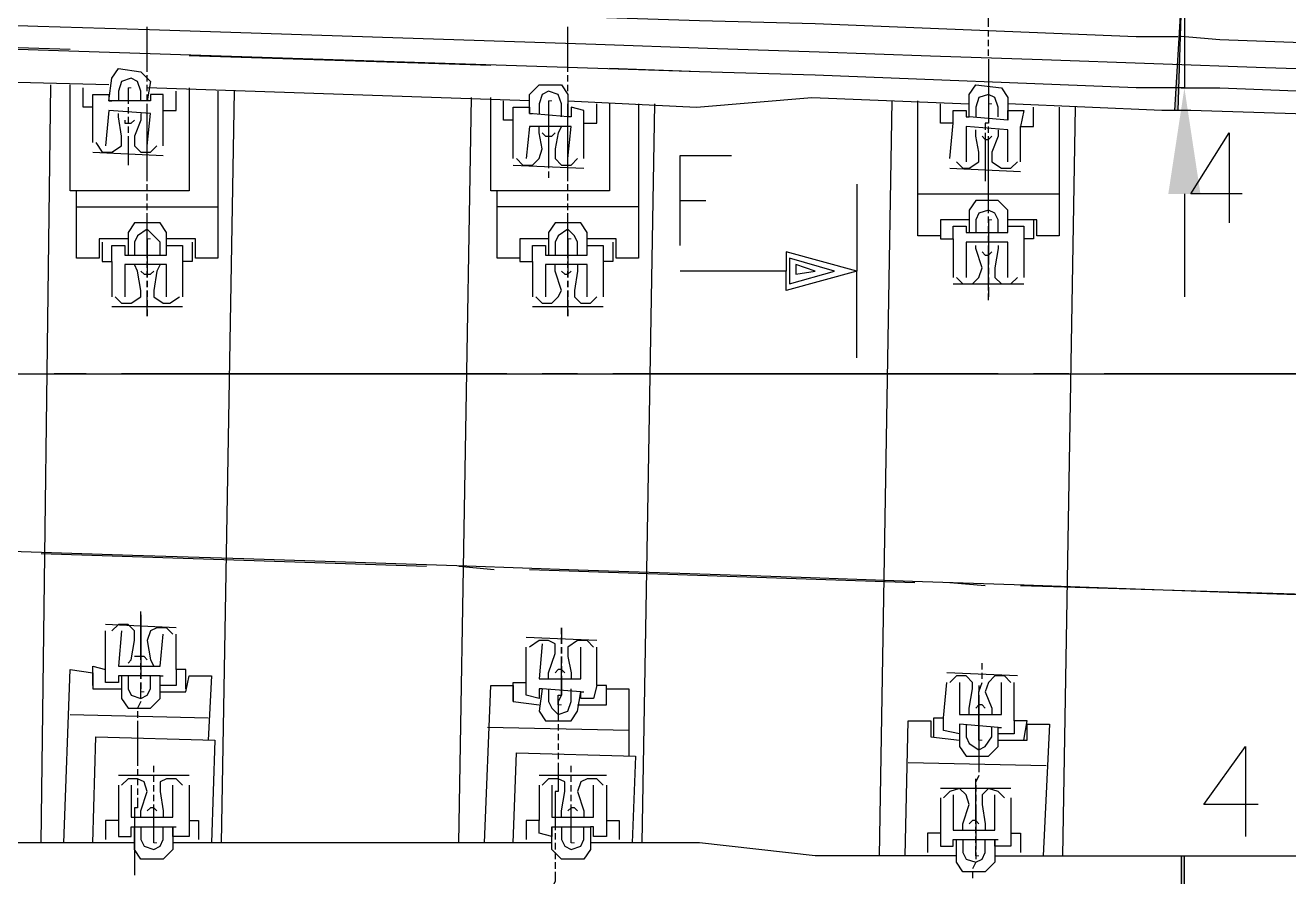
# Model space of a CAD drawing. Header units: millimetres. Extents: x -45 to 90, y -17 to 16.
# Drawn here: x 15.128 to 16.931, y -0.717 to 0.497 of the extents above; entities that cross this region are included whole.
import ezdxf

# ---------------------------------------------------------------- set-up
doc = ezdxf.new("R2010")
doc.units = ezdxf.units.MM
doc.layers.add('PDF_Geometry', color=7, linetype='Continuous')
doc.layers.add('PDF_Solid Fills', color=7, linetype='Continuous')

msp = doc.modelspace()

# ---------------------------------------------------------------- linework, layer by layer
at = {"color": 2}
for q in [(53.4325, 0), (42.783, 0)]:
    msp.add_line((0, 0), q, dxfattribs=at)
for radius in [500.8082, 500.0582]:
    msp.add_arc((-0.8299, -500.0575), radius, 85.235272, 89.904911, dxfattribs=at)
at = {"layer": 'PDF_Geometry', "lineweight": 25}
for points in [[(16.0903, 0.4309), (14.5408, 0.4815), (12.9501, 0.5272), (10.6122, 0.5868), (8.2789, 0.6326), (7.683, 0.6464), (3.9882, 0.6922), (0.298, 0.7151), (0.1971, 0.7151), (-0.0046, 0.7151), (0.1971, 0.7151), (7.683, 0.7151), (8.2789, 0.706), (10.6168, 0.6601), (12.9501, 0.6005), (14.5408, 0.5547), (16.0903, 0.5043), (16.2553, 0.4997), (16.7137, 0.4815), (16.7733, 0.4815)], [(16.7825, 0.7151), (16.7825, 0.408), (16.7733, 0.408), (16.7137, 0.408), (16.2553, 0.4263), (16.0903, 0.4309), (15.9619, 0.4355)], [(16.5028, 0.4951), (16.5028, 0.5088), (16.5028, 0.5226), (16.5028, 0.5363), (16.5028, 0.5501), (16.5028, 0.5638), (16.5028, 0.5776), (16.5028, 0.5914), (16.5028, 0.6051)], [(16.4799, 0.5409), (16.4799, 0.5363), (16.7779, 0.5272), (16.7779, 0.5134), (16.7779, 0.5272), (16.7733, 0.3759), (16.7687, 0.3759), (16.7779, 0.5272), (17.0438, 0.518)], [(15.3018, 0.4309), (15.3018, 0.4401), (15.3018, 0.4447), (15.3018, 0.4538), (15.3018, 0.4584), (15.3018, 0.4676), (15.3018, 0.4722), (15.3018, 0.4815), (15.3018, 0.4859), (15.3018, 0.4951)], [(15.9023, 0.4309), (15.9023, 0.4401), (15.9023, 0.4447), (15.9023, 0.4538), (15.9023, 0.4584), (15.9023, 0.4676), (15.9023, 0.4722), (15.9023, 0.4815), (15.9023, 0.4859), (15.9023, 0.4951)], [(16.5028, 0.4815), (16.5028, 0.4905)], [(15.1918, 0.463), (14.7609, 0.4767)], [(16.5028, 0.4676), (16.5028, 0.4767)], [(16.7779, 0.408), (16.8329, 0.408), (18.5932, 0.3392), (18.5978, 0.4126), (16.8329, 0.4767), (16.7779, 0.4815)], [(15.7923, 0.4401), (15.3614, 0.4538)], [(16.5028, 0.4538), (16.5028, 0.463)], [(15.3247, 0.3759), (15.3247, 0.3988), (15.3064, 0.3988), (15.3064, 0.3897), (15.3018, 0.3897), (15.2468, 0.3897), (15.2514, 0.4217), (15.2605, 0.4355), (15.2926, 0.4309), (15.3064, 0.4172), (15.3018, 0.3897), (15.3018, 0.3988)], [(16.5028, 0.4492), (16.5028, 0.4401), (16.5028, 0.4355), (16.5028, 0.4263), (16.5028, 0.4217), (16.5028, 0.4126), (16.5028, 0.408), (16.5028, 0.3988), (16.5028, 0.3942), (16.5028, 0.3851), (16.5028, 0.3759)], [(15.2468, 0.4126), (14.7059, 0.4263)], [(15.2926, 0.3897), (15.2926, 0.4034), (15.288, 0.4172), (15.2789, 0.4217), (15.2651, 0.4172), (15.2605, 0.4034), (15.2605, 0.3897)], [(15.3018, 0.4172), (15.3018, 0.4263)], [(15.9023, 0.4172), (15.9023, 0.4263)], [(16.7137, 0.408), (16.2553, 0.4263)], [(15.1505, -0.6693), (15.1643, 0.4126)], [(15.3614, 0.408), (15.3614, 0.2613), (15.1918, 0.2613), (15.1918, 0.4126)], [(15.2239, 0.3301), (15.2239, 0.3805), (15.2101, 0.3805), (15.2101, 0.408)], [(15.2239, 0.3805), (15.2239, 0.3988), (15.2468, 0.3988), (15.2468, 0.3897), (15.2514, 0.3897)], [(15.2743, 0.408), (15.2743, 0.3988), (15.2743, 0.3942), (15.2743, 0.3851)], [(15.3018, 0.4034), (15.3018, 0.4126)], [(15.8473, 0.3897), (15.3018, 0.408)], [(15.3247, 0.3255), (15.3247, 0.3759), (15.343, 0.3759), (15.343, 0.4034)], [(15.4026, 0.4034), (15.4026, 0.165), (15.3706, 0.165), (15.3706, 0.1925), (15.3293, 0.1925)], [(15.4256, 0.4034), (15.4072, -0.6693)], [(15.9252, 0.3576), (15.9252, 0.3759), (15.9069, 0.3805), (15.9069, 0.3669), (15.9023, 0.3669), (15.8473, 0.3713), (15.8473, 0.3988), (15.8611, 0.4126), (15.8931, 0.4126), (15.9023, 0.3988), (15.9023, 0.3669)], [(15.8931, 0.3669), (15.8931, 0.3851), (15.8886, 0.3988), (15.8748, 0.4034), (15.8656, 0.3988), (15.8611, 0.3851), (15.8611, 0.3713)], [(15.9023, 0.4034), (15.9023, 0.4126)], [(15.9023, 0.3988), (15.9023, 0.3897), (16.0857, 0.3805), (16.2507, 0.3942), (16.4753, 0.3851)], [(16.4524, 0.3576), (16.4524, 0.3759), (16.4707, 0.3759), (16.4707, 0.3669), (16.4753, 0.3669), (16.4753, 0.3988), (16.4845, 0.4126), (16.5212, 0.408), (16.5303, 0.3942), (16.5303, 0.3621), (16.5303, 0.3759), (16.5533, 0.3759), (16.5487, 0.353)], [(16.5166, 0.3669), (16.5166, 0.3805), (16.512, 0.3942), (16.5028, 0.3988), (16.4891, 0.3942), (16.4845, 0.3805), (16.4845, 0.3669)], [(15.2743, 0.3805), (15.2743, 0.3713)], [(15.3018, 0.275), (15.3018, 0.2888), (15.3018, 0.3026), (15.3018, 0.3163), (15.3018, 0.3301), (15.3018, 0.3438), (15.3018, 0.3576), (15.3018, 0.3713), (15.3018, 0.3851)], [(15.7464, -0.6693), (15.7648, 0.3942)], [(15.9619, 0.3851), (15.9619, 0.2613), (15.7923, 0.2613), (15.7923, 0.3942)], [(15.8244, 0.3071), (15.8244, 0.3621), (15.8106, 0.3621), (15.8106, 0.3897)], [(15.8244, 0.3621), (15.8244, 0.3805), (15.8473, 0.3805), (15.8473, 0.3713), (15.8519, 0.3713)], [(15.8748, 0.3897), (15.8748, 0.3759), (15.8748, 0.3621), (15.8748, 0.3484), (15.8748, 0.3346), (15.8748, 0.3209), (15.8748, 0.3071), (15.8748, 0.2934)], [(15.9023, 0.275), (15.9023, 0.2888), (15.9023, 0.3026), (15.9023, 0.3163), (15.9023, 0.3301), (15.9023, 0.3438), (15.9023, 0.3576), (15.9023, 0.3713), (15.9023, 0.3851)], [(15.9252, 0.3071), (15.9252, 0.3576), (15.9436, 0.3576), (15.9436, 0.3851)], [(16.0032, 0.3851), (16.0032, 0.165), (15.9711, 0.165), (15.9711, 0.1925), (15.9298, 0.1925)], [(16.0261, 0.3851), (16.0077, -0.6693)], [(16.347, -0.6876), (16.3653, 0.3897)], [(16.4753, 0.22), (16.4341, 0.22), (16.4341, 0.1971), (16.402, 0.1971), (16.402, 0.3897)], [(16.4478, 0.3071), (16.4524, 0.3576), (16.4341, 0.3576), (16.4341, 0.3851)], [(16.5028, 0.3805), (16.5028, 0.3713), (16.5028, 0.3621)], [(16.7687, 0.3759), (16.7504, 0.3759), (16.5303, 0.3851)], [(16.6037, 0.3805), (16.6037, 0.1971), (16.5716, 0.1971), (16.5716, 0.22), (16.5303, 0.22)], [(16.5487, 0.3026), (16.5487, 0.353), (16.567, 0.353), (16.567, 0.3805)], [(16.6266, 0.3805), (16.6083, -0.6876)], [(15.2284, 0.3301), (15.2376, 0.3163), (15.2514, 0.3163), (15.2651, 0.3255), (15.2651, 0.3392), (15.2605, 0.3669), (15.2605, 0.3713)], [(15.3018, 0.3255), (15.3064, 0.3713), (15.2468, 0.3759), (15.2422, 0.3255)], [(15.2697, 0.3621), (15.2697, 0.3576), (15.2789, 0.3576), (15.2835, 0.3621)], [(15.2743, 0.3669), (15.2743, 0.3576)], [(15.2926, 0.3713), (15.2926, 0.3621), (15.2835, 0.3392), (15.2835, 0.3255), (15.2926, 0.3163), (15.3064, 0.3163), (15.3155, 0.3255)], [(16.5303, 0.3621), (16.4753, 0.3669)], [(16.5028, 0.3669), (16.5028, 0.3576), (16.4982, 0.3576), (16.4982, 0.3484)], [(17.0758, 0.3669), (16.7916, 0.3759), (16.7733, 0.3759)], [(15.2743, 0.353), (15.2743, 0.3438)], [(15.829, 0.3071), (15.8381, 0.298), (15.8519, 0.298), (15.8611, 0.3071), (15.8656, 0.3209), (15.8611, 0.3438), (15.8611, 0.353)], [(15.9023, 0.3071), (15.9069, 0.353), (15.8473, 0.353), (15.8427, 0.3071)], [(15.8656, 0.3438), (15.8702, 0.3392), (15.8794, 0.3392), (15.884, 0.3438)], [(15.8931, 0.353), (15.8886, 0.3438), (15.884, 0.3209), (15.884, 0.3071), (15.8931, 0.298), (15.9069, 0.298), (15.9161, 0.3071)], [(16.457, 0.3026), (16.4662, 0.2934), (16.4753, 0.2934), (16.4891, 0.3026), (16.4891, 0.3163), (16.4845, 0.3392), (16.4845, 0.3484)], [(16.5303, 0.3026), (16.5303, 0.3484), (16.4707, 0.353), (16.4707, 0.3026)], [(16.4982, 0.3438), (16.4982, 0.3301), (16.4982, 0.3163), (16.4982, 0.3026), (16.4982, 0.2888), (16.4982, 0.275)], [(16.5028, 0.3438), (16.5028, 0.353)], [(16.5166, 0.3484), (16.5166, 0.3392), (16.5074, 0.3163), (16.5074, 0.3026), (16.5212, 0.2934), (16.5349, 0.2934), (16.5441, 0.3026)], [(16.865, 0.2567), (16.7916, 0.2567), (16.8466, 0.3438), (16.8466, 0.2155)], [(15.2743, 0.3392), (15.2743, 0.3255), (15.2743, 0.3117), (15.2743, 0.298)], [(16.4937, 0.3392), (16.4982, 0.3346), (16.5028, 0.3346), (16.5074, 0.3392)], [(16.5028, 0.2292), (16.5028, 0.243), (16.5028, 0.2567), (16.5028, 0.2705), (16.5028, 0.2842), (16.5028, 0.298), (16.5028, 0.3117), (16.5028, 0.3255), (16.5028, 0.3392)], [(15.2239, 0.3163), (15.3247, 0.3117)], [(16.0628, 0.1834), (16.0628, 0.3117), (16.1361, 0.3117)], [(15.8244, 0.298), (15.9252, 0.2934)], [(15.8748, 0.2888), (15.8748, 0.2796)], [(16.4478, 0.2934), (16.5487, 0.2888)], [(15.2743, 0.1925), (15.233, 0.1925), (15.233, 0.165), (15.2009, 0.165), (15.2009, 0.2613)], [(15.3018, 0.2613), (15.3018, 0.2705)], [(15.3018, 0.2475), (15.3018, 0.2567)], [(15.8748, 0.1925), (15.8335, 0.1925), (15.8335, 0.165), (15.8015, 0.165), (15.8015, 0.2613)], [(15.9023, 0.2613), (15.9023, 0.2705)], [(15.9023, 0.2475), (15.9023, 0.2567)], [(16.3149, 0.2705), (16.3149, 0.1467), (16.214, 0.1192), (16.214, 0.1467), (16.0628, 0.1467)], [(16.402, 0.2567), (16.6037, 0.2567)], [(16.7825, 0.2567), (16.7825, 0.11)], [(15.2009, 0.2384), (15.4026, 0.2384)], [(15.3018, 0.2338), (15.3018, 0.243)], [(16.0032, 0.2384), (15.8015, 0.2384)], [(15.9023, 0.2338), (15.9023, 0.243)], [(16.0628, 0.2475), (16.0994, 0.2475)], [(15.3018, 0.165), (15.3018, 0.1742), (15.3018, 0.1788), (15.3018, 0.1879), (15.3018, 0.1925), (15.3018, 0.2017), (15.3018, 0.2063), (15.3018, 0.2155), (15.3018, 0.22), (15.3018, 0.2292)], [(15.9023, 0.165), (15.9023, 0.1742), (15.9023, 0.1788), (15.9023, 0.1879), (15.9023, 0.1925), (15.9023, 0.2017), (15.9023, 0.2063), (15.9023, 0.2155), (15.9023, 0.22), (15.9023, 0.2292)], [(16.4341, 0.22), (16.4341, 0.1925), (16.4524, 0.1925), (16.4524, 0.1377)], [(16.5166, 0.2017), (16.5166, 0.22), (16.512, 0.2292), (16.5028, 0.2338), (16.4891, 0.2292), (16.4845, 0.22), (16.4845, 0.2017)], [(16.5028, 0.2155), (16.5028, 0.2246)], [(16.5028, 0.22), (16.5028, 0.2109), (16.5028, 0.2063), (16.5028, 0.1971), (16.5028, 0.1925), (16.5028, 0.1834), (16.5028, 0.1788), (16.5028, 0.1696), (16.5028, 0.165), (16.5028, 0.1559)], [(16.567, 0.22), (16.567, 0.1925), (16.5533, 0.1925), (16.5533, 0.1377)], [(15.3201, 0.1696), (15.3201, 0.1879), (15.311, 0.1971), (15.3018, 0.2063), (15.288, 0.1971), (15.2835, 0.1879), (15.2835, 0.1696)], [(15.9161, 0.1696), (15.9161, 0.1879), (15.9115, 0.1971), (15.9023, 0.2063), (15.8886, 0.1971), (15.884, 0.1879), (15.884, 0.1696)], [(16.4524, 0.1925), (16.4524, 0.2109), (16.4707, 0.2109), (16.4707, 0.2017), (16.4753, 0.2017)], [(16.5028, 0.2017), (16.5028, 0.2109)], [(16.5303, 0.2017), (16.5303, 0.2109), (16.5533, 0.2109), (16.5533, 0.1925)], [(15.2376, 0.1879), (15.2376, 0.1604), (15.2514, 0.1604), (15.2514, 0.11)], [(15.2514, 0.1604), (15.2514, 0.1834), (15.2697, 0.1834), (15.2697, 0.1696), (15.2743, 0.1696)], [(15.3018, 0.1925), (15.3018, 0.1788), (15.3018, 0.165), (15.3018, 0.1513), (15.3018, 0.1377), (15.3018, 0.1467)], [(15.3293, 0.1696), (15.3293, 0.1834), (15.3522, 0.1834), (15.3522, 0.1604)], [(15.366, 0.1879), (15.366, 0.1604), (15.3522, 0.1604), (15.3522, 0.11)], [(15.8335, 0.1879), (15.8335, 0.1604), (15.8519, 0.1604), (15.8519, 0.11)], [(15.8519, 0.1604), (15.8519, 0.1834), (15.8702, 0.1834), (15.8702, 0.1696), (15.8748, 0.1696)], [(15.9023, 0.1925), (15.9023, 0.1788), (15.9023, 0.165), (15.9023, 0.1513), (15.9023, 0.1377), (15.9023, 0.1467)], [(15.9298, 0.1696), (15.9298, 0.1834), (15.9527, 0.1834), (15.9527, 0.1604)], [(15.9665, 0.1879), (15.9665, 0.1604), (15.9527, 0.1604), (15.9527, 0.11)], [(16.457, 0.1377), (16.4662, 0.1284), (16.4799, 0.1284), (16.4891, 0.1377), (16.4937, 0.1513), (16.4845, 0.1788), (16.4845, 0.1834)], [(16.5303, 0.1377), (16.5303, 0.1879), (16.4707, 0.1879), (16.4707, 0.1377)], [(16.5028, 0.1879), (16.5028, 0.1971)], [(16.5028, 0.1192), (16.5028, 0.1284), (16.5028, 0.1329), (16.5028, 0.1421), (16.5028, 0.1467), (16.5028, 0.1559), (16.5028, 0.1604), (16.5028, 0.1696), (16.5028, 0.1742), (16.5028, 0.1834)], [(16.5166, 0.1834), (16.5166, 0.1788), (16.512, 0.1513), (16.512, 0.1377), (16.5212, 0.1284), (16.5349, 0.1284), (16.5441, 0.1377)], [(16.3149, 0.0231), (16.3149, 0.1467), (16.214, 0.1742), (16.214, 0.1467)], [(16.4937, 0.1742), (16.4982, 0.1696), (16.5028, 0.1696), (16.5074, 0.1742)], [(15.2559, 0.11), (15.2651, 0.1009), (15.2789, 0.1009), (15.2926, 0.11), (15.2926, 0.1192), (15.288, 0.1467), (15.2835, 0.1559)], [(15.3293, 0.11), (15.3293, 0.1559), (15.2697, 0.1559), (15.2697, 0.11)], [(15.2926, 0.1467), (15.2972, 0.1421), (15.3064, 0.1421), (15.311, 0.1467)], [(15.3018, 0.1513), (15.3018, 0.1604)], [(15.3201, 0.1559), (15.3155, 0.1467), (15.311, 0.1192), (15.311, 0.11), (15.3247, 0.1009), (15.3339, 0.1009), (15.3476, 0.11)], [(15.8565, 0.11), (15.8656, 0.1009), (15.8794, 0.1009), (15.8886, 0.11), (15.8931, 0.1192), (15.884, 0.1467), (15.884, 0.1559)], [(15.9298, 0.11), (15.9298, 0.1559), (15.8702, 0.1559), (15.8702, 0.11)], [(15.8931, 0.1467), (15.8977, 0.1421), (15.9023, 0.1421), (15.9069, 0.1467)], [(15.9023, 0.1513), (15.9023, 0.1604)], [(15.9161, 0.1559), (15.9161, 0.1467), (15.9115, 0.1192), (15.9115, 0.11), (15.9206, 0.1009), (15.9344, 0.1009), (15.9436, 0.11)], [(16.5028, 0.1513), (16.5028, 0.1421)], [(16.4524, 0.1284), (16.5533, 0.1284)], [(16.5028, 0.1377), (16.5028, 0.1284)], [(15.3018, 0.0917), (15.3018, 0.0825), (15.3018, 0.0917), (15.3018, 0.1054), (15.3018, 0.1192), (15.3018, 0.11)], [(15.9023, 0.0917), (15.9023, 0.0825), (15.9023, 0.0917), (15.9023, 0.1054), (15.9023, 0.1192), (15.9023, 0.11)], [(16.5028, 0.1238), (16.5028, 0.11)], [(16.5028, 0.1054), (16.5028, 0.1146)], [(15.2514, 0.0963), (15.3522, 0.0963)], [(15.3018, 0.1054), (15.3018, 0.0963)], [(15.8519, 0.0963), (15.9527, 0.0963)], [(15.9023, 0.1054), (15.9023, 0.0963)], [(15.2147, 0), (15.1689, 0)], [(15.8152, 0), (15.2651, 0)], [(15.9161, 0), (15.8656, 0)], [(16.5166, 0), (15.9665, 0)], [(16.6174, 0), (16.567, 0)], [(17.218, 0), (16.6679, 0)], [(15.7006, -0.275), (15.1505, -0.2567)], [(15.7969, -0.2796), (15.7464, -0.275)], [(16.3974, -0.298), (15.8473, -0.2796)], [(16.4982, -0.3026), (16.4478, -0.298)], [(17.0988, -0.3207), (17.0025, -0.3163), (16.5487, -0.3026)], [(15.2926, -0.408), (15.2926, -0.3988), (15.2926, -0.3942), (15.2926, -0.3851), (15.2926, -0.3805), (15.2926, -0.3713), (15.2926, -0.3667), (15.2926, -0.3576), (15.2926, -0.353), (15.2926, -0.3392)], [(15.343, -0.3621), (15.2422, -0.3576)], [(15.2743, -0.4126), (15.2789, -0.408), (15.2835, -0.3805), (15.2835, -0.3667), (15.2743, -0.3576), (15.2605, -0.3576), (15.2514, -0.3667)], [(15.2926, -0.3438), (15.2926, -0.353), (15.2926, -0.3667), (15.2926, -0.3805), (15.2926, -0.3942), (15.2926, -0.408), (15.2926, -0.4217), (15.2926, -0.4353), (15.2926, -0.4263)], [(15.2239, -0.4447), (15.2239, -0.4172), (15.2422, -0.4217), (15.2422, -0.3667)], [(15.2651, -0.3667), (15.2605, -0.4172), (15.3201, -0.4172), (15.3247, -0.3713)], [(15.3385, -0.3713), (15.3293, -0.3621), (15.3155, -0.3621), (15.3064, -0.3667), (15.3018, -0.3805), (15.3064, -0.408), (15.311, -0.4172)], [(15.3568, -0.4492), (15.3568, -0.4217), (15.343, -0.4217), (15.343, -0.3713)], [(15.9436, -0.3805), (15.8427, -0.3759)], [(15.8931, -0.3713), (15.8931, -0.3621), (15.8931, -0.3713), (15.8931, -0.3851), (15.8931, -0.3759)], [(15.8244, -0.4676), (15.8244, -0.4401), (15.8427, -0.4401), (15.8427, -0.3897)], [(15.8748, -0.4353), (15.8748, -0.4263), (15.884, -0.3988), (15.884, -0.3851), (15.8748, -0.3805), (15.8611, -0.3805), (15.8473, -0.3897)], [(15.8656, -0.3851), (15.8611, -0.4353), (15.9206, -0.4353), (15.9206, -0.3897)], [(15.939, -0.3897), (15.9298, -0.3805), (15.9161, -0.3805), (15.9023, -0.3897), (15.9023, -0.4034), (15.9069, -0.4263), (15.9069, -0.4353)], [(15.9573, -0.4722), (15.9573, -0.4447), (15.9436, -0.4447), (15.9436, -0.3897)], [(15.3018, -0.408), (15.2972, -0.4034), (15.288, -0.4034), (15.2835, -0.4034)], [(15.2926, -0.4217), (15.2926, -0.4126)], [(15.8886, -0.4722), (15.8886, -0.4584), (15.8931, -0.4584), (15.8931, -0.4447), (15.8931, -0.4309), (15.8931, -0.4172), (15.8931, -0.4034), (15.8931, -0.4126)], [(16.4937, -0.4217), (16.4937, -0.4126)], [(15.1826, -0.6693), (15.1918, -0.4217), (15.2239, -0.4263), (15.2239, -0.4492), (15.2651, -0.4492)], [(15.2651, -0.4309), (15.2651, -0.463), (15.2743, -0.4767), (15.3064, -0.4767), (15.3201, -0.463), (15.3201, -0.4309), (15.2651, -0.4309), (15.2605, -0.4309), (15.2605, -0.4401), (15.2422, -0.4401), (15.2422, -0.4217)], [(15.2743, -0.4309), (15.2743, -0.4492), (15.2789, -0.4584), (15.2926, -0.463), (15.3018, -0.4584), (15.3064, -0.4492), (15.3064, -0.4309)], [(15.343, -0.4217), (15.343, -0.4447), (15.3201, -0.4447), (15.3201, -0.4309), (15.3247, -0.4309)], [(15.3201, -0.4538), (15.3568, -0.4538), (15.3614, -0.4309), (15.3935, -0.4309), (15.3889, -0.5226)], [(15.8977, -0.4263), (15.8931, -0.4217), (15.8886, -0.4217), (15.884, -0.4263)], [(15.8931, -0.4309), (15.8931, -0.4401), (15.8931, -0.4447), (15.8931, -0.4538), (15.8931, -0.4584), (15.8886, -0.4676), (15.8886, -0.4722), (15.8886, -0.4813), (15.8886, -0.4859), (15.8886, -0.4951)], [(15.8931, -0.4172), (15.8931, -0.4263)], [(16.5441, -0.4309), (16.4432, -0.4263)], [(16.4753, -0.4859), (16.4753, -0.4767), (16.4799, -0.4492), (16.4799, -0.4401), (16.4707, -0.4309), (16.457, -0.4309), (16.4478, -0.4401)], [(16.4937, -0.4353), (16.4937, -0.4263)], [(16.5349, -0.4401), (16.5257, -0.4309), (16.512, -0.4309), (16.5028, -0.4401), (16.4982, -0.4538), (16.5074, -0.4767), (16.5074, -0.4859)], [(15.2926, -0.463), (15.2926, -0.4538), (15.2926, -0.4401), (15.2926, -0.4492)], [(15.7831, -0.6693), (15.7923, -0.4447), (15.8244, -0.4447), (15.8244, -0.4676), (15.8611, -0.4722)], [(15.8656, -0.4492), (15.8611, -0.4813), (15.8702, -0.4951), (15.9069, -0.4951), (15.9161, -0.4813), (15.9206, -0.4538), (15.8656, -0.4492), (15.8611, -0.4492), (15.8611, -0.463), (15.8427, -0.4584), (15.8427, -0.4401)], [(15.8748, -0.4492), (15.8748, -0.4676), (15.8794, -0.4767), (15.8886, -0.4859), (15.9023, -0.4813), (15.9069, -0.4676), (15.9069, -0.4492)], [(15.9161, -0.4722), (15.9573, -0.4722), (15.9573, -0.4492), (15.9894, -0.4492), (15.9894, -0.5455)], [(15.9436, -0.4447), (15.939, -0.463), (15.9206, -0.463), (15.9206, -0.4538), (15.9252, -0.4538)], [(16.4249, -0.518), (16.4249, -0.4905), (16.4387, -0.4905), (16.4432, -0.4401)], [(16.4616, -0.4401), (16.4616, -0.4859), (16.5212, -0.4859), (16.5212, -0.4401)], [(16.4891, -0.5226), (16.4891, -0.5088), (16.4891, -0.4951), (16.4891, -0.4813), (16.4891, -0.4676), (16.4891, -0.4538), (16.4937, -0.4401)], [(16.4891, -0.4447), (16.4891, -0.4538)], [(16.5533, -0.5226), (16.5578, -0.4951), (16.5395, -0.4951), (16.5395, -0.4401)], [(15.2926, -0.4676), (15.288, -0.4767)], [(16.4891, -0.4584), (16.4891, -0.4722), (16.4891, -0.4859), (16.4891, -0.4997), (16.4891, -0.5134), (16.4891, -0.5272), (16.4891, -0.5409), (16.4891, -0.5547), (16.4891, -0.5684)], [(15.1918, -0.4859), (15.3889, -0.4905)], [(15.288, -0.4813), (15.288, -0.4905)], [(16.4982, -0.4767), (16.4937, -0.4722), (16.4891, -0.4722), (16.4845, -0.4767)], [(15.288, -0.4951), (15.288, -0.5043), (15.288, -0.5088), (15.288, -0.518), (15.288, -0.5226), (15.288, -0.5318), (15.288, -0.5363), (15.288, -0.5455), (15.288, -0.5499), (15.288, -0.5593)], [(15.9894, -0.5088), (15.7877, -0.5043)], [(15.8886, -0.4997), (15.8886, -0.5088)], [(16.3836, -0.6876), (16.3882, -0.4951), (16.4203, -0.4951), (16.4203, -0.518), (16.4616, -0.5226)], [(16.4616, -0.4997), (16.4616, -0.5134), (16.4387, -0.5088), (16.4387, -0.4905)], [(16.4707, -0.4997), (16.4707, -0.518), (16.4753, -0.5272), (16.4891, -0.5363), (16.4982, -0.5318), (16.5074, -0.518), (16.5074, -0.5043)], [(16.5395, -0.4951), (16.5395, -0.5134), (16.5166, -0.5134), (16.5166, -0.5043), (16.5212, -0.5043)], [(16.5166, -0.5226), (16.5578, -0.5226), (16.5578, -0.4997), (16.5899, -0.4997), (16.5808, -0.6876)], [(15.2239, -0.6693), (15.2284, -0.518), (15.3981, -0.5226), (15.3935, -0.6693)], [(15.8886, -0.5134), (15.8886, -0.5226)], [(15.8244, -0.6693), (15.829, -0.5409), (15.9986, -0.5455), (15.994, -0.6693)], [(15.8886, -0.5272), (15.8886, -0.5363)], [(15.8886, -0.5409), (15.8886, -0.5499)], [(16.8879, -0.6143), (16.81, -0.6143), (16.8696, -0.5318), (16.8696, -0.6601)], [(15.8886, -0.5547), (15.8886, -0.5684), (15.8886, -0.5822), (15.8886, -0.5959), (15.884, -0.5959), (15.884, -0.6097), (15.884, -0.6234), (15.884, -0.6372), (15.884, -0.6509)], [(16.5853, -0.5593), (16.3882, -0.5547)], [(15.3614, -0.573), (15.2605, -0.573)], [(15.288, -0.5638), (15.288, -0.573)], [(15.311, -0.5684), (15.311, -0.5593)], [(15.311, -0.5822), (15.311, -0.573)], [(15.9573, -0.573), (15.8611, -0.573)], [(15.9069, -0.5684), (15.9069, -0.5593)], [(15.9069, -0.5822), (15.9069, -0.573)], [(16.4891, -0.573), (16.4845, -0.5822)], [(15.2605, -0.5868), (15.2605, -0.6372), (15.2422, -0.6372), (15.2422, -0.6645)], [(15.2926, -0.6326), (15.2926, -0.6234), (15.3018, -0.5959), (15.2972, -0.5822), (15.288, -0.5776), (15.2743, -0.5776), (15.2651, -0.5868)], [(15.2789, -0.5868), (15.2789, -0.6326), (15.3385, -0.6326), (15.3385, -0.5868)], [(15.288, -0.5776), (15.288, -0.5868)], [(15.288, -0.5914), (15.288, -0.6005)], [(15.311, -0.5959), (15.311, -0.5868)], [(15.3522, -0.5868), (15.343, -0.5776), (15.3293, -0.5776), (15.3201, -0.5822), (15.3201, -0.5959), (15.3247, -0.6234), (15.3247, -0.6326)], [(15.3614, -0.5868), (15.3614, -0.6372), (15.3751, -0.6372), (15.3751, -0.6645)], [(15.8611, -0.5868), (15.8611, -0.6372), (15.8427, -0.6372), (15.8427, -0.6645)], [(15.8931, -0.6326), (15.8931, -0.6234), (15.8977, -0.5959), (15.8977, -0.5822), (15.8886, -0.5776), (15.8748, -0.5776), (15.8656, -0.5868)], [(15.8794, -0.5868), (15.8794, -0.6326), (15.939, -0.6326), (15.939, -0.5868)], [(15.9069, -0.5959), (15.9069, -0.5868)], [(15.9527, -0.5868), (15.9436, -0.5776), (15.9298, -0.5776), (15.9206, -0.5822), (15.9161, -0.5959), (15.9252, -0.6234), (15.9252, -0.6326)], [(15.9573, -0.5868), (15.9573, -0.6372), (15.9757, -0.6372), (15.9757, -0.6645)], [(16.5349, -0.5914), (16.4341, -0.5914)], [(16.4662, -0.6509), (16.4662, -0.6418), (16.4753, -0.6143), (16.4707, -0.6005), (16.4616, -0.5914), (16.4478, -0.5959), (16.4387, -0.6051)], [(16.4845, -0.6418), (16.4845, -0.6326), (16.4845, -0.628), (16.4845, -0.6189), (16.4845, -0.6143), (16.4845, -0.6051), (16.4845, -0.6005), (16.4845, -0.5914), (16.4845, -0.5868), (16.4845, -0.5776)], [(16.4845, -0.5868), (16.4845, -0.5959)], [(16.5257, -0.6051), (16.5166, -0.5959), (16.5028, -0.5914), (16.4937, -0.6005), (16.4937, -0.6143), (16.4982, -0.6418), (16.4982, -0.6509)], [(15.288, -0.6051), (15.288, -0.6189), (15.2835, -0.6189), (15.2835, -0.6326), (15.2835, -0.6464), (15.2835, -0.6601), (15.2835, -0.6739), (15.2835, -0.6876), (15.2835, -0.7014), (15.2835, -0.7151)], [(15.311, -0.6097), (15.311, -0.6005)], [(15.9069, -0.6097), (15.9069, -0.6005)], [(16.4341, -0.6051), (16.4341, -0.6555), (16.4157, -0.6555), (16.4157, -0.683)], [(16.4524, -0.6005), (16.4524, -0.6509), (16.512, -0.6509), (16.512, -0.6005)], [(16.4845, -0.6005), (16.4845, -0.6097)], [(16.5349, -0.6051), (16.5349, -0.6555), (16.5487, -0.6555), (16.5487, -0.683)], [(15.3155, -0.6234), (15.311, -0.6189), (15.3064, -0.6189), (15.3018, -0.6234)], [(15.311, -0.6693), (15.311, -0.6555), (15.311, -0.6418), (15.311, -0.628), (15.311, -0.6143)], [(15.9161, -0.6234), (15.9115, -0.6189), (15.9069, -0.6189), (15.9023, -0.6234)], [(15.9069, -0.6693), (15.9069, -0.6555), (15.9069, -0.6418), (15.9069, -0.628), (15.9069, -0.6143)], [(16.4845, -0.6143), (16.4845, -0.6234), (16.4845, -0.628), (16.4845, -0.6372), (16.4845, -0.6418), (16.4845, -0.6509), (16.4845, -0.6555), (16.4845, -0.6645), (16.4845, -0.6693), (16.4845, -0.6784)], [(15.2605, -0.6372), (15.2605, -0.6601), (15.2789, -0.6601), (15.2789, -0.6464), (15.2835, -0.6464), (15.3385, -0.6464), (15.3385, -0.6784), (15.3247, -0.6922), (15.2926, -0.6922), (15.2835, -0.6784), (15.2835, -0.6464)], [(15.2926, -0.6464), (15.2926, -0.6645), (15.2972, -0.6739), (15.311, -0.6784), (15.3201, -0.6739), (15.3247, -0.6645), (15.3247, -0.6464)], [(15.3614, -0.6372), (15.3614, -0.6601), (15.3385, -0.6601), (15.3385, -0.6464), (15.343, -0.6464)], [(15.9573, -0.6372), (15.9573, -0.6601), (15.939, -0.6601), (15.939, -0.6464), (15.9344, -0.6464), (15.9344, -0.6784), (15.9252, -0.6922), (15.8931, -0.6922), (15.8794, -0.6784), (15.8794, -0.6464), (15.8794, -0.6601), (15.8611, -0.6555), (15.8611, -0.6372)], [(15.8794, -0.6464), (15.9344, -0.6464)], [(15.8931, -0.6464), (15.8931, -0.6645), (15.8977, -0.6739), (15.9069, -0.6784), (15.9206, -0.6739), (15.9252, -0.6645), (15.9252, -0.6464)], [(16.4891, -0.6418), (16.4845, -0.6372), (16.4799, -0.6372), (16.4753, -0.6418)], [(16.4845, -0.6555), (16.4845, -0.6464)], [(15.884, -0.6555), (15.884, -0.6645)], [(16.4341, -0.6555), (16.4341, -0.6739), (16.4524, -0.6739), (16.4524, -0.6645), (16.457, -0.6645), (16.512, -0.6645), (16.512, -0.6968), (16.4982, -0.7105), (16.4662, -0.7105), (16.457, -0.6968), (16.457, -0.6645)], [(16.4662, -0.6645), (16.4662, -0.683), (16.4707, -0.6922), (16.4845, -0.6968), (16.4937, -0.6922), (16.4982, -0.683), (16.4982, -0.6645)], [(16.4845, -0.6693), (16.4845, -0.6601)], [(16.5349, -0.6555), (16.5349, -0.6739), (16.512, -0.6739), (16.512, -0.6645), (16.5166, -0.6645)], [(15.2835, -0.6693), (14.7379, -0.6693)], [(15.8794, -0.6693), (15.3385, -0.6693)], [(15.884, -0.6693), (15.884, -0.6784)], [(15.884, -0.683), (15.884, -0.6922)], [(16.457, -0.6876), (16.2553, -0.6876), (16.0903, -0.6693), (15.9344, -0.6693)], [(16.4845, -0.6876), (16.4845, -0.6739)], [(16.4845, -0.683), (16.4845, -0.6922)], [(15.884, -0.6968), (15.884, -0.706)], [(16.4845, -0.6968), (16.4799, -0.706)], [(16.512, -0.6876), (16.7595, -0.6876), (16.7779, -0.6876), (16.7825, -0.6876), (16.7962, -0.6876), (17.0529, -0.6876)], [(16.7779, -0.6876), (16.7779, -0.8343), (16.7825, -0.8343), (16.7825, -0.6876)], [(15.884, -0.7105), (15.884, -0.7197), (15.884, -0.7243), (15.8794, -0.7335), (15.8794, -0.738), (15.8794, -0.7472), (15.8794, -0.7518), (15.8794, -0.761), (15.8794, -0.7655), (15.8794, -0.7747)], [(16.4799, -0.7105), (16.4799, -0.7197)]]:
    msp.add_lwpolyline(points, dxfattribs=at)
at = {"layer": 'PDF_Geometry', "lineweight": 9}
for points in [[(15.2743, 0.408), (15.2789, 0.408)], [(15.8748, 0.3897), (15.8794, 0.3897)], [(16.5028, 0.3851), (16.5074, 0.3851)], [(16.5028, 0.22), (16.5074, 0.22)], [(15.3018, 0.1925), (15.3064, 0.1925)], [(15.9023, 0.1925), (15.9069, 0.1925)], [(15.2926, -0.4538), (15.2972, -0.4538)], [(15.8886, -0.4722), (15.8931, -0.4722)], [(16.4891, -0.5226), (16.4937, -0.5226)], [(15.311, -0.6693), (15.3155, -0.6693)], [(15.9069, -0.6693), (15.9115, -0.6693)], [(16.4845, -0.6876), (16.4891, -0.6876)]]:
    msp.add_lwpolyline(points, dxfattribs=at)
at = {"layer": 'PDF_Geometry', "lineweight": 25}
for points in [[(16.4753, 0.2338), (16.4753, 0.2017), (16.5303, 0.2017), (16.5303, 0.2338), (16.5166, 0.2475), (16.4845, 0.2475)], [(15.2743, 0.2017), (15.2743, 0.1696), (15.3293, 0.1696), (15.3293, 0.2017), (15.3201, 0.2155), (15.2835, 0.2155)], [(15.8748, 0.2017), (15.8748, 0.1696), (15.9298, 0.1696), (15.9298, 0.2017), (15.9206, 0.2155), (15.884, 0.2155)], [(16.2186, 0.165), (16.2186, 0.1284), (16.2828, 0.1467)], [(16.2278, 0.1559), (16.2278, 0.1421), (16.2553, 0.1467)], [(15.3018, 0.1238), (15.3018, 0.1329)], [(15.9023, 0.1238), (15.9023, 0.1329)], [(15.8931, -0.3897), (15.8931, -0.3988)], [(16.5166, -0.5318), (16.5166, -0.5043), (16.4616, -0.4997), (16.4616, -0.5318), (16.4707, -0.5455), (16.5028, -0.5455)]]:
    msp.add_lwpolyline(points, close=True, dxfattribs=at)
at = {"layer": 'PDF_Solid Fills', "transparency": 33554559}
for points in [[(16.7779, 0.5272), (16.7687, 0.3759), (16.7733, 0.3759)], [(16.7779, 0.5272), (16.7733, 0.3759), (16.7733, 0.3759)], [(16.7595, 0.2567), (16.8054, 0.2567), (16.7825, 0.408)], [(16.7779, -0.6876), (16.7779, -0.8343), (16.7825, -0.8343)], [(16.7779, -0.6876), (16.7825, -0.6876), (16.7825, -0.8343)]]:
    msp.add_solid(points, dxfattribs=at)

doc.saveas('drawing.dxf')
